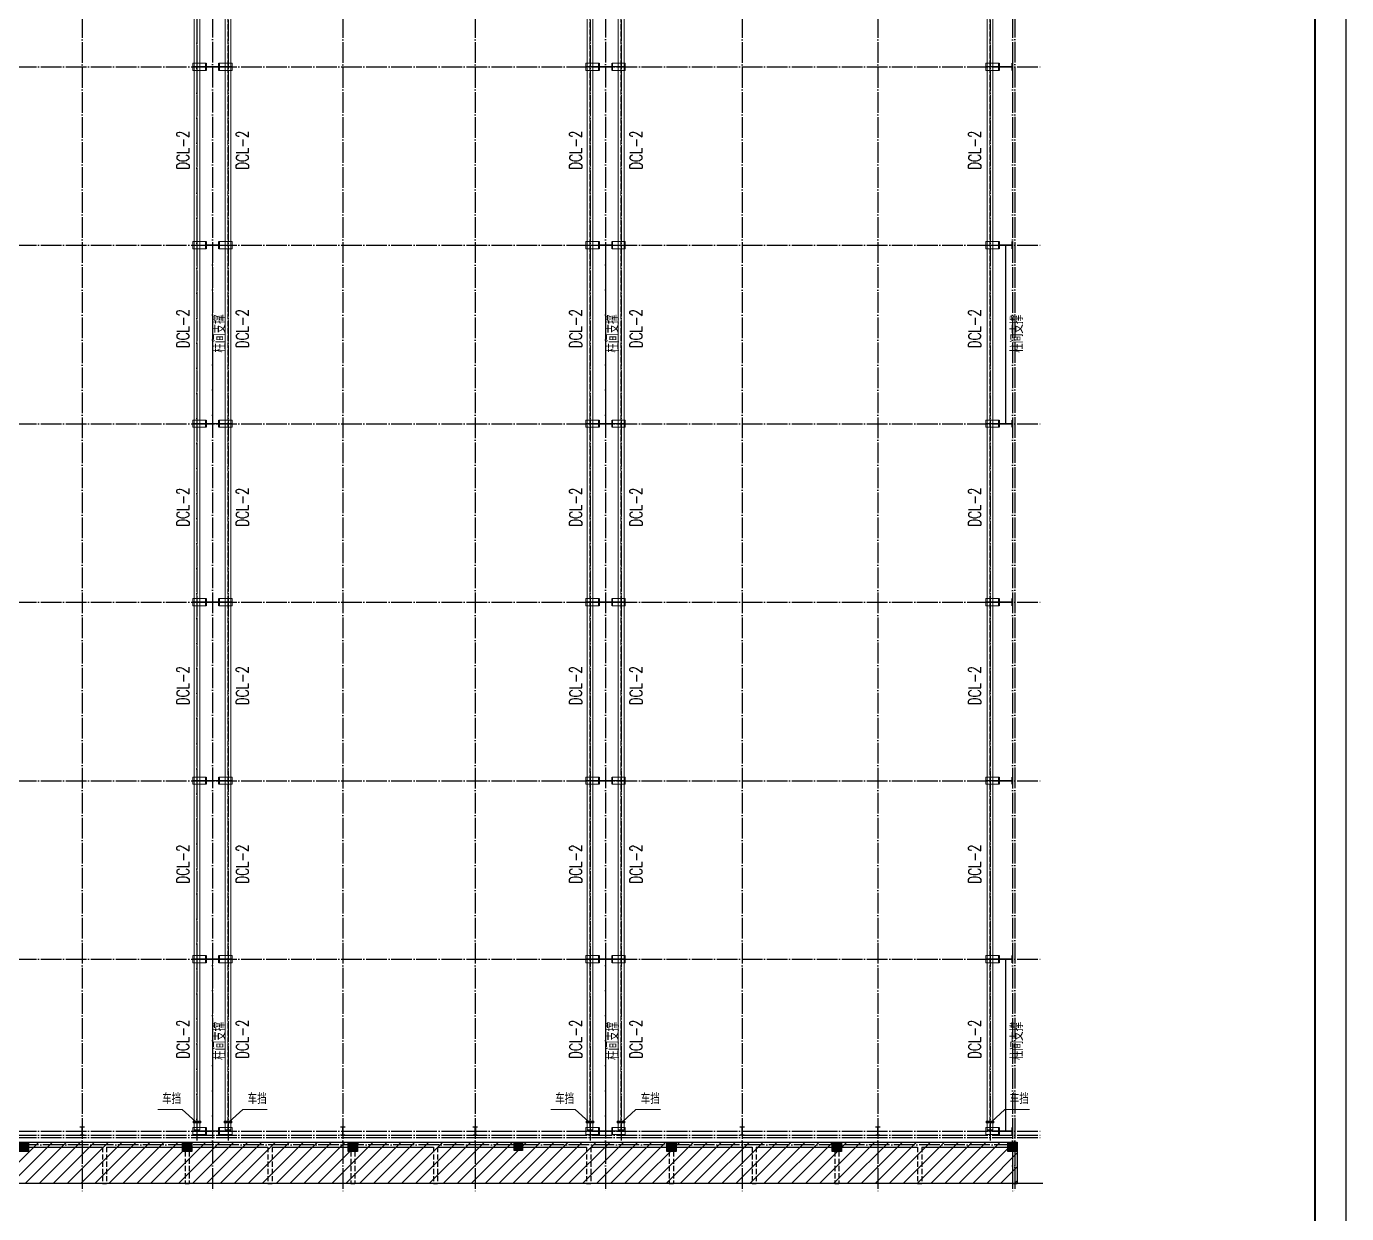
# Model space of a CAD drawing. Extents: x 447413 to 2975780, y -1432727 to 1301644.
# Drawn here: x 2679567 to 2743378, y -103112 to -45707 of the extents above; entities that cross this region are included whole.
import ezdxf
from ezdxf.enums import TextEntityAlignment as Align

# ---------------------------------------------------------------- set-up
doc = ezdxf.new("R2010")
doc.units = 0
doc.header["$LTSCALE"] = 1000
doc.header["$MEASUREMENT"] = 0
doc.linetypes.add('DASH', pattern=[0.35, 0.25, -0.1])
doc.linetypes.add('DOTE', pattern=[2.42, 2, -0.2, 0.02, -0.2])
for name, color, linetype in [('3T_WOOD', 21, 'Continuous'), ('COLUMN', 9, 'Continuous'), ('DIM_SYMB', 3, 'Continuous'), ('DOTE', 1, 'Continuous'), ('PUB_HATCH', 8, 'Continuous'), ('PUB_TEXT', 7, 'Continuous'), ('图框', 253, 'Continuous'), ('柱子', 3, 'Continuous'), ('柱间支撑', 5, 'Continuous')]:
    doc.layers.add(name, color=color, linetype=linetype)
for name, color, linetype, lineweight in [('BEAM_CON', 4, 'Continuous', 0), ('WALL', 140, 'Continuous', 25), ('钢梁', 141, 'Continuous', 18)]:
    doc.layers.add(name, color=color, linetype=linetype, lineweight=lineweight)
doc.styles.add('HZTXT', font='romans.shx', dxfattribs={"bigfont": 'hztxt.shx'})
doc.styles.add('TSSD_REIN', font='Tssdeng.shx', dxfattribs={"width": 0.7, "bigfont": 'hztxt.shx'})
doc.styles.add('样式 1', font='Tssdeng.shx', dxfattribs={"width": 0.7, "bigfont": 'hztxt.shx'})

# ---------------------------------------------------------------- blocks, each defined once
blk = doc.blocks.new('A$C6B0021A6')
at = {"layer": '图框', "color": 2, "const_width": 40, "elevation": -84000}
blk.add_lwpolyline([(20, 84120), (118920, 84120), (118920, 20), (20, 20)], close=True, dxfattribs=at)
at = {"layer": '图框', "color": 153, "const_width": 58, "elevation": -84000}
blk.add_lwpolyline([(111420, 1020), (2520, 1020), (2520, 83120), (111420, 83120)], close=True, dxfattribs=at)
blk = doc.blocks.new('_FZH')
blk.add_lwpolyline([(-0.5, -0.5), (0.5, -0.5), (0.5, 0.5), (-0.5, 0.5)], close=True)
at = {"layer": 'PUB_HATCH'}
blk.add_solid([(-0.5, -0.5), (0.5, -0.5), (-0.5, 0.5), (0.5, 0.5)], dxfattribs=at)

msp = doc.modelspace()

# ---------------------------------------------------------------- hatches: boundary and pattern name
at = {"layer": 'PUB_HATCH'}
h = msp.add_hatch(dxfattribs=at)
h.set_pattern_fill('ANSI31', color=256, scale=300, style=0)
h.set_pattern_definition([(45, (2395352.1, -32885.7), (-336.7596, 336.7596), [])])
h.paths.add_polyline_path([(2631442.4, -99668.5), (2727462.1, -99668.5), (2727462.1, -101636.9), (2631442.4, -101636.9)])

# ---------------------------------------------------------------- linework, layer by layer
at = {"layer": '3T_WOOD', "linetype": 'DASH'}
for p, q in [((2683242.1, -99898.5, 252000), (2683242.1, -101663.5, 252000)), ((2683442.1, -99898.5, 252000), (2683442.1, -101663.5, 252000)), ((2687242.1, -100108.5, 252000), (2687242.1, -101663.5, 252000)), ((2687442.1, -100108.5, 252000), (2687442.1, -101663.5, 252000)), ((2691242.1, -99898.5, 252000), (2691242.1, -101663.5, 252000)), ((2691442.1, -99898.5, 252000), (2691442.1, -101663.5, 252000)), ((2695242.1, -100108.5, 252000), (2695242.1, -101663.5, 252000)), ((2695442.1, -100108.5, 252000), (2695442.1, -101663.5, 252000)), ((2699242.1, -99898.5, 252000), (2699242.1, -101663.5, 252000)), ((2699442.1, -99898.5, 252000), (2699442.1, -101663.5, 252000)), ((2706642.1, -99898.5, 252000), (2706642.1, -101663.5, 252000)), ((2706842.1, -99898.5, 252000), (2706842.1, -101663.5, 252000)), ((2710642.1, -100108.5, 252000), (2710642.1, -101663.5, 252000)), ((2710842.1, -100108.5, 252000), (2710842.1, -101663.5, 252000)), ((2714642.1, -99898.5, 252000), (2714642.1, -101663.5, 252000)), ((2714842.1, -99898.5, 252000), (2714842.1, -101663.5, 252000)), ((2718642.1, -100108.5, 252000), (2718642.1, -101663.5, 252000)), ((2718842.1, -100108.5, 252000), (2718842.1, -101663.5, 252000)), ((2722642.1, -99898.5, 252000), (2722642.1, -101663.5, 252000)), ((2722842.1, -99898.5, 252000), (2722842.1, -101663.5, 252000)), ((2683242.1, -101663.5, 252000), (2683442.1, -101663.5, 252000)), ((2687242.1, -101663.5, 252000), (2687442.1, -101663.5, 252000)), ((2691242.1, -101663.5, 252000), (2691442.1, -101663.5, 252000)), ((2695242.1, -101663.5, 252000), (2695442.1, -101663.5, 252000)), ((2699242.1, -101663.5, 252000), (2699442.1, -101663.5, 252000)), ((2706642.1, -101663.5, 252000), (2706842.1, -101663.5, 252000)), ((2710642.1, -101663.5, 252000), (2710842.1, -101663.5, 252000)), ((2714642.1, -101663.5, 252000), (2714842.1, -101663.5, 252000)), ((2718642.1, -101663.5, 252000), (2718842.1, -101663.5, 252000)), ((2722642.1, -101663.5, 252000), (2722842.1, -101663.5, 252000))]:
    msp.add_line(p, q, dxfattribs=at)
at = {"layer": 'BEAM_CON'}
for p, q in [((2685915.2, -98083.1, 252000), (2687093.3, -98083.1, 252000)), ((2687093.3, -98083.1, 252000), (2687751.2, -98669.4, 252000)), ((2690031.4, -98083.1, 252000), (2689373.6, -98669.4, 252000)), ((2691209.6, -98083.1, 252000), (2690031.4, -98083.1, 252000)), ((2704915.2, -98083.1, 252000), (2706093.3, -98083.1, 252000)), ((2706093.3, -98083.1, 252000), (2706751.2, -98669.4, 252000)), ((2709031.4, -98083.1, 252000), (2708373.6, -98669.4, 252000)), ((2710209.6, -98083.1, 252000), (2709031.4, -98083.1, 252000)), ((2726866.2, -98083.1, 252000), (2726208.3, -98669.4, 252000)), ((2728044.3, -98083.1, 252000), (2726866.2, -98083.1, 252000))]:
    msp.add_line(p, q, dxfattribs=at)
at = {"layer": 'BEAM_CON', "elevation": 252000}
for points in [[(2687952.4, -99053.8), (2687952.4, 15744.8), (2687672.4, 15744.8), (2687672.4, -99053.8)], [(2689172.4, -99053.8), (2689172.4, 15744.8), (2689452.4, 15744.8), (2689452.4, -99053.8)], [(2706952.4, -99053.8), (2706952.4, 15744.8), (2706672.4, 15744.8), (2706672.4, -99053.8)], [(2708172.4, -99053.8), (2708172.4, 15744.8), (2708452.4, 15744.8), (2708452.4, -99053.8)], [(2726007.1, -99053.8), (2726007.1, 15744.8), (2726287.1, 15744.8), (2726287.1, -99053.8)]]:
    msp.add_lwpolyline(points, close=True, dxfattribs=at)
at = {"layer": 'BEAM_CON', "linetype": 'DASH', "elevation": 252000}
for points in [[(2687822.4, -99053.8), (2687822.4, 15744.8), (2687802.4, 15744.8), (2687802.4, -99053.8)], [(2689302.4, -99053.8), (2689302.4, 15744.8), (2689322.4, 15744.8), (2689322.4, -99053.8)], [(2706822.4, -99053.8), (2706822.4, 15744.8), (2706802.4, 15744.8), (2706802.4, -99053.8)], [(2708302.4, -99053.8), (2708302.4, 15744.8), (2708322.4, 15744.8), (2708322.4, -99053.8)], [(2726137.1, -99053.8), (2726137.1, 15744.8), (2726157.1, 15744.8), (2726157.1, -99053.8)]]:
    msp.add_lwpolyline(points, close=True, dxfattribs=at)
at = {"layer": 'DIM_SYMB', "elevation": 252000}
msp.add_lwpolyline([(2728688.3, -101663.5), (2678969.1, -101663.5), (2678854.5, -101348.5), (2678743.4, -101978.5), (2678631.6, -101663.5), (2628912.5, -101663.5)], dxfattribs=at)
at = {"layer": 'DOTE', "color": 8, "linetype": 'DOTE', "ltscale": 0.5}
for p, q in [((2688562.4, 18882.2, 252000), (2688562.4, -102105.1, 252000)), ((2707562.4, 18882.2, 252000), (2707562.4, -102105.1, 252000)), ((2727342.1, 18882.2, 252000), (2727342.1, -102105.1, 252000)), ((2628233.2, -56288.5, 252000), (2728651.9, -56288.5, 252000)), ((2628233.2, -64918.5, 252000), (2728651.9, -64918.5, 252000)), ((2628233.2, -73548.5, 252000), (2728651.9, -73548.5, 252000)), ((2628233.2, -82178.5, 252000), (2728651.9, -82178.5, 252000)), ((2628233.2, -90808.5, 252000), (2728651.9, -90808.5, 252000)), ((2628233.2, -99118.5, 252000), (2728651.9, -99118.5, 252000)), ((2628233.2, -99438.5, 252000), (2728651.9, -99438.5, 252000)), ((2727342.1, -99788.5, 252000), (2727342.1, -101636.9, 252000))]:
    msp.add_line(p, q, dxfattribs=at)
at = {"layer": 'DOTE', "color": 4, "linetype": 'DOTE', "ltscale": 0.5}
for p, q in [((2687812.4, 16299.7, 252000), (2687812.4, -99574.3, 252000)), ((2689312.4, 16299.7, 252000), (2689312.4, -99574.3, 252000)), ((2706812.4, 16299.7, 252000), (2706812.4, -99574.3, 252000)), ((2708312.4, 16299.7, 252000), (2708312.4, -99574.3, 252000)), ((2726147.1, 16299.7, 252000), (2726147.1, -99574.3, 252000))]:
    msp.add_line(p, q, dxfattribs=at)
at = {"layer": 'DOTE', "linetype": 'DOTE', "ltscale": 0.5}
for p, q in [((2628233.2, -47659, 252000), (2728651.9, -47659, 252000)), ((2628233.2, -99318.5, 252000), (2728651.9, -99318.5, 252000))]:
    msp.add_line(p, q, dxfattribs=at)
at = {"layer": 'DOTE', "color": 8, "linetype": 'DOTE', "ltscale": 0.5, "elevation": 252000}
for points in [[(2682262.1, 18874.7), (2682262.1, -102111.2)], [(2694862.1, 18874.7), (2694862.1, -102111.2)], [(2701262.1, 18874.7), (2701262.1, -102111.2)], [(2714162.1, 18874.7), (2714162.1, -102111.2)], [(2720722.1, 18874.7), (2720722.1, -102111.2)], [(2727342.1, -99778.5), (2628912.5, -99778.5)]]:
    msp.add_lwpolyline(points, dxfattribs=at)
at = {"layer": 'DOTE', "linetype": 'DOTE', "ltscale": 0.5, "elevation": 252000}
msp.add_lwpolyline([(2727222.1, 18874.7), (2727222.1, -102111.2)], dxfattribs=at)
at = {"layer": 'WALL'}
for p, q in [((2679672.1, -99658.5, 252000), (2683342.1, -99658.5, 252000)), ((2679672.1, -99898.5, 252000), (2683242.1, -99898.5, 252000)), ((2683342.1, -99658.5, 252000), (2687117.1, -99658.5, 252000)), ((2683442.1, -99898.5, 252000), (2687117.1, -99898.5, 252000)), ((2687567.1, -99658.5, 252000), (2691342.1, -99658.5, 252000)), ((2687567.1, -99898.5, 252000), (2691242.1, -99898.5, 252000)), ((2691342.1, -99658.5, 252000), (2695117.1, -99658.5, 252000)), ((2691442.1, -99898.5, 252000), (2695117.1, -99898.5, 252000)), ((2695567.1, -99658.5, 252000), (2699342.1, -99658.5, 252000)), ((2695567.1, -99898.5, 252000), (2699242.1, -99898.5, 252000)), ((2699342.1, -99658.5, 252000), (2703142.2, -99658.5, 252000)), ((2699442.1, -99898.5, 252000), (2703142.2, -99898.5, 252000)), ((2703542.2, -99658.5, 252000), (2706742.1, -99658.5, 252000)), ((2703542.2, -99898.5, 252000), (2706642.1, -99898.5, 252000)), ((2706742.1, -99658.5, 252000), (2710517.1, -99658.5, 252000)), ((2706842.1, -99898.5, 252000), (2710517.1, -99898.5, 252000)), ((2710967.1, -99658.5, 252000), (2714742.1, -99658.5, 252000)), ((2710967.1, -99898.5, 252000), (2714642.1, -99898.5, 252000)), ((2714742.1, -99658.5, 252000), (2718517.1, -99658.5, 252000)), ((2714842.1, -99898.5, 252000), (2718517.1, -99898.5, 252000)), ((2718967.1, -99658.5, 252000), (2722742.1, -99658.5, 252000)), ((2718967.1, -99898.5, 252000), (2722642.1, -99898.5, 252000)), ((2722742.1, -99658.5, 252000), (2727012.1, -99658.5, 252000)), ((2722842.1, -99898.5, 252000), (2727012.1, -99898.5, 252000)), ((2727222.1, -100108.5, 252000), (2727222.1, -101663.5, 252000)), ((2727462.1, -100108.5, 252000), (2727462.1, -101663.5, 252000)), ((2727222.1, -101663.5, 252000), (2727462.1, -101663.5, 252000))]:
    msp.add_line(p, q, dxfattribs=at)
at = {"layer": '柱子', "color": 6, "ltscale": 100, "elevation": 252000}
for points in [[(2688251.4, -47655), (2688873.4, -47655), (2688873.4, -47484), (2688887.4, -47484), (2688887.4, -47834), (2688873.4, -47834), (2688873.4, -47663), (2688251.4, -47663), (2688251.4, -47834), (2688237.4, -47834), (2688237.4, -47484), (2688251.4, -47484)], [(2707251.4, -47655), (2707873.4, -47655), (2707873.4, -47484), (2707887.4, -47484), (2707887.4, -47834), (2707873.4, -47834), (2707873.4, -47663), (2707251.4, -47663), (2707251.4, -47834), (2707237.4, -47834), (2707237.4, -47484), (2707251.4, -47484)], [(2726586.1, -47655), (2727208.1, -47655), (2727208.1, -47484), (2727222.1, -47484), (2727222.1, -47834), (2727208.1, -47834), (2727208.1, -47663), (2726586.1, -47663), (2726586.1, -47834), (2726572.1, -47834), (2726572.1, -47484), (2726586.1, -47484)], [(2688251.4, -56284.5), (2688873.4, -56284.5), (2688873.4, -56113.5), (2688887.4, -56113.5), (2688887.4, -56463.5), (2688873.4, -56463.5), (2688873.4, -56292.5), (2688251.4, -56292.5), (2688251.4, -56463.5), (2688237.4, -56463.5), (2688237.4, -56113.5), (2688251.4, -56113.5)], [(2707251.4, -56284.5), (2707873.4, -56284.5), (2707873.4, -56113.5), (2707887.4, -56113.5), (2707887.4, -56463.5), (2707873.4, -56463.5), (2707873.4, -56292.5), (2707251.4, -56292.5), (2707251.4, -56463.5), (2707237.4, -56463.5), (2707237.4, -56113.5), (2707251.4, -56113.5)], [(2726586.1, -56284.5), (2727208.1, -56284.5), (2727208.1, -56113.5), (2727222.1, -56113.5), (2727222.1, -56463.5), (2727208.1, -56463.5), (2727208.1, -56292.5), (2726586.1, -56292.5), (2726586.1, -56463.5), (2726572.1, -56463.5), (2726572.1, -56113.5), (2726586.1, -56113.5)], [(2688251.4, -64914.5), (2688873.4, -64914.5), (2688873.4, -64743.5), (2688887.4, -64743.5), (2688887.4, -65093.5), (2688873.4, -65093.5), (2688873.4, -64922.5), (2688251.4, -64922.5), (2688251.4, -65093.5), (2688237.4, -65093.5), (2688237.4, -64743.5), (2688251.4, -64743.5)], [(2707251.4, -64914.5), (2707873.4, -64914.5), (2707873.4, -64743.5), (2707887.4, -64743.5), (2707887.4, -65093.5), (2707873.4, -65093.5), (2707873.4, -64922.5), (2707251.4, -64922.5), (2707251.4, -65093.5), (2707237.4, -65093.5), (2707237.4, -64743.5), (2707251.4, -64743.5)], [(2726586.1, -64914.5), (2727208.1, -64914.5), (2727208.1, -64743.5), (2727222.1, -64743.5), (2727222.1, -65093.5), (2727208.1, -65093.5), (2727208.1, -64922.5), (2726586.1, -64922.5), (2726586.1, -65093.5), (2726572.1, -65093.5), (2726572.1, -64743.5), (2726586.1, -64743.5)], [(2688251.4, -73544.5), (2688873.4, -73544.5), (2688873.4, -73373.5), (2688887.4, -73373.5), (2688887.4, -73723.5), (2688873.4, -73723.5), (2688873.4, -73552.5), (2688251.4, -73552.5), (2688251.4, -73723.5), (2688237.4, -73723.5), (2688237.4, -73373.5), (2688251.4, -73373.5)], [(2707251.4, -73544.5), (2707873.4, -73544.5), (2707873.4, -73373.5), (2707887.4, -73373.5), (2707887.4, -73723.5), (2707873.4, -73723.5), (2707873.4, -73552.5), (2707251.4, -73552.5), (2707251.4, -73723.5), (2707237.4, -73723.5), (2707237.4, -73373.5), (2707251.4, -73373.5)], [(2726586.1, -73544.5), (2727208.1, -73544.5), (2727208.1, -73373.5), (2727222.1, -73373.5), (2727222.1, -73723.5), (2727208.1, -73723.5), (2727208.1, -73552.5), (2726586.1, -73552.5), (2726586.1, -73723.5), (2726572.1, -73723.5), (2726572.1, -73373.5), (2726586.1, -73373.5)], [(2688251.4, -82174.5), (2688873.4, -82174.5), (2688873.4, -82003.5), (2688887.4, -82003.5), (2688887.4, -82353.5), (2688873.4, -82353.5), (2688873.4, -82182.5), (2688251.4, -82182.5), (2688251.4, -82353.5), (2688237.4, -82353.5), (2688237.4, -82003.5), (2688251.4, -82003.5)], [(2707251.4, -82174.5), (2707873.4, -82174.5), (2707873.4, -82003.5), (2707887.4, -82003.5), (2707887.4, -82353.5), (2707873.4, -82353.5), (2707873.4, -82182.5), (2707251.4, -82182.5), (2707251.4, -82353.5), (2707237.4, -82353.5), (2707237.4, -82003.5), (2707251.4, -82003.5)], [(2726586.1, -82174.5), (2727208.1, -82174.5), (2727208.1, -82003.5), (2727222.1, -82003.5), (2727222.1, -82353.5), (2727208.1, -82353.5), (2727208.1, -82182.5), (2726586.1, -82182.5), (2726586.1, -82353.5), (2726572.1, -82353.5), (2726572.1, -82003.5), (2726586.1, -82003.5)], [(2688251.4, -90804.5), (2688873.4, -90804.5), (2688873.4, -90633.5), (2688887.4, -90633.5), (2688887.4, -90983.5), (2688873.4, -90983.5), (2688873.4, -90812.5), (2688251.4, -90812.5), (2688251.4, -90983.5), (2688237.4, -90983.5), (2688237.4, -90633.5), (2688251.4, -90633.5)], [(2707251.4, -90804.5), (2707873.4, -90804.5), (2707873.4, -90633.5), (2707887.4, -90633.5), (2707887.4, -90983.5), (2707873.4, -90983.5), (2707873.4, -90812.5), (2707251.4, -90812.5), (2707251.4, -90983.5), (2707237.4, -90983.5), (2707237.4, -90633.5), (2707251.4, -90633.5)], [(2726586.1, -90804.5), (2727208.1, -90804.5), (2727208.1, -90633.5), (2727222.1, -90633.5), (2727222.1, -90983.5), (2727208.1, -90983.5), (2727208.1, -90812.5), (2726586.1, -90812.5), (2726586.1, -90983.5), (2726572.1, -90983.5), (2726572.1, -90633.5), (2726586.1, -90633.5)], [(2688251.4, -99114.5), (2688873.4, -99114.5), (2688873.4, -98943.5), (2688887.4, -98943.5), (2688887.4, -99293.5), (2688873.4, -99293.5), (2688873.4, -99122.5), (2688251.4, -99122.5), (2688251.4, -99293.5), (2688237.4, -99293.5), (2688237.4, -98943.5), (2688251.4, -98943.5)], [(2707251.4, -99114.5), (2707873.4, -99114.5), (2707873.4, -98943.5), (2707887.4, -98943.5), (2707887.4, -99293.5), (2707873.4, -99293.5), (2707873.4, -99122.5), (2707251.4, -99122.5), (2707251.4, -99293.5), (2707237.4, -99293.5), (2707237.4, -98943.5), (2707251.4, -98943.5)], [(2726586.1, -99114.5), (2727208.1, -99114.5), (2727208.1, -98943.5), (2727222.1, -98943.5), (2727222.1, -99293.5), (2727208.1, -99293.5), (2727208.1, -99122.5), (2726586.1, -99122.5), (2726586.1, -99293.5), (2726572.1, -99293.5), (2726572.1, -98943.5), (2726586.1, -98943.5)]]:
    msp.add_lwpolyline(points, close=True, dxfattribs=at)
for points in [[(2682162.1, -98939.5), (2682162.1, -98918.5), (2682362.1, -98918.5), (2682362.1, -98939.5), (2682281.6, -98939.5, 0.4142136), (2682268.6, -98952.5), (2682268.6, -99284.5, 0.4142136), (2682281.6, -99297.5), (2682362.1, -99297.5), (2682362.1, -99318.5), (2682162.1, -99318.5), (2682162.1, -99297.5), (2682242.6, -99297.5, 0.4142136), (2682255.6, -99284.5), (2682255.6, -98952.5, 0.4142136), (2682242.6, -98939.5)], [(2694762.1, -98939.5), (2694762.1, -98918.5), (2694962.1, -98918.5), (2694962.1, -98939.5), (2694881.6, -98939.5, 0.4142136), (2694868.6, -98952.5), (2694868.6, -99284.5, 0.4142136), (2694881.6, -99297.5), (2694962.1, -99297.5), (2694962.1, -99318.5), (2694762.1, -99318.5), (2694762.1, -99297.5), (2694842.6, -99297.5, 0.4142136), (2694855.6, -99284.5), (2694855.6, -98952.5, 0.4142136), (2694842.6, -98939.5)], [(2701162.1, -98939.5), (2701162.1, -98918.5), (2701362.1, -98918.5), (2701362.1, -98939.5), (2701281.6, -98939.5, 0.4142136), (2701268.6, -98952.5), (2701268.6, -99284.5, 0.4142136), (2701281.6, -99297.5), (2701362.1, -99297.5), (2701362.1, -99318.5), (2701162.1, -99318.5), (2701162.1, -99297.5), (2701242.6, -99297.5, 0.4142136), (2701255.6, -99284.5), (2701255.6, -98952.5, 0.4142136), (2701242.6, -98939.5)], [(2714062.1, -98939.5), (2714062.1, -98918.5), (2714262.1, -98918.5), (2714262.1, -98939.5), (2714181.6, -98939.5, 0.4142136), (2714168.6, -98952.5), (2714168.6, -99284.5, 0.4142136), (2714181.6, -99297.5), (2714262.1, -99297.5), (2714262.1, -99318.5), (2714062.1, -99318.5), (2714062.1, -99297.5), (2714142.6, -99297.5, 0.4142136), (2714155.6, -99284.5), (2714155.6, -98952.5, 0.4142136), (2714142.6, -98939.5)], [(2720622.1, -98939.5), (2720622.1, -98918.5), (2720822.1, -98918.5), (2720822.1, -98939.5), (2720741.6, -98939.5, 0.4142136), (2720728.6, -98952.5), (2720728.6, -99284.5, 0.4142136), (2720741.6, -99297.5), (2720822.1, -99297.5), (2720822.1, -99318.5), (2720622.1, -99318.5), (2720622.1, -99297.5), (2720702.6, -99297.5, 0.4142136), (2720715.6, -99284.5), (2720715.6, -98952.5, 0.4142136), (2720702.6, -98939.5)]]:
    msp.add_lwpolyline(points, format="xyb", close=True, dxfattribs=at)
at = {"layer": '柱间支撑', "linetype": 'DASH', "ltscale": 2.5, "const_width": 60, "elevation": 252000}
for points in [[(2688562.1, -56288.5), (2688566.7, -64910.5)], [(2707562.4, -56288.5), (2707567, -64910.5)], [(2726897.1, -56292.5), (2726901.7, -64914.5)], [(2688562.3, -90800.5), (2688566.7, -99110.5)], [(2707562.6, -90800.5), (2707567, -99110.5)], [(2726897.3, -90804.5), (2726901.7, -99114.5)]]:
    msp.add_lwpolyline(points, dxfattribs=at)
at = {"layer": '钢梁', "elevation": 252000}
for points in [[(2687612.4, -47834), (2687612.4, -47484), (2688237.4, -47484), (2688237.4, -47834)], [(2687612.4, -47669), (2687612.4, -47649), (2688237.4, -47649), (2688237.4, -47669)], [(2689512.4, -47834), (2689512.4, -47484), (2688887.4, -47484), (2688887.4, -47834)], [(2689512.4, -47669), (2689512.4, -47649), (2688887.4, -47649), (2688887.4, -47669)], [(2706612.4, -47834), (2706612.4, -47484), (2707237.4, -47484), (2707237.4, -47834)], [(2706612.4, -47669), (2706612.4, -47649), (2707237.4, -47649), (2707237.4, -47669)], [(2708512.4, -47834), (2708512.4, -47484), (2707887.4, -47484), (2707887.4, -47834)], [(2708512.4, -47669), (2708512.4, -47649), (2707887.4, -47649), (2707887.4, -47669)], [(2725947.1, -47834), (2725947.1, -47484), (2726572.1, -47484), (2726572.1, -47834)], [(2725947.1, -47669), (2725947.1, -47649), (2726572.1, -47649), (2726572.1, -47669)], [(2687612.4, -56463.5), (2687612.4, -56113.5), (2688237.4, -56113.5), (2688237.4, -56463.5)], [(2689512.4, -56463.5), (2689512.4, -56113.5), (2688887.4, -56113.5), (2688887.4, -56463.5)], [(2706612.4, -56463.5), (2706612.4, -56113.5), (2707237.4, -56113.5), (2707237.4, -56463.5)], [(2708512.4, -56463.5), (2708512.4, -56113.5), (2707887.4, -56113.5), (2707887.4, -56463.5)], [(2725947.1, -56463.5), (2725947.1, -56113.5), (2726572.1, -56113.5), (2726572.1, -56463.5)], [(2687612.4, -56298.5), (2687612.4, -56278.5), (2688237.4, -56278.5), (2688237.4, -56298.5)], [(2689512.4, -56298.5), (2689512.4, -56278.5), (2688887.4, -56278.5), (2688887.4, -56298.5)], [(2706612.4, -56298.5), (2706612.4, -56278.5), (2707237.4, -56278.5), (2707237.4, -56298.5)], [(2708512.4, -56298.5), (2708512.4, -56278.5), (2707887.4, -56278.5), (2707887.4, -56298.5)], [(2725947.1, -56298.5), (2725947.1, -56278.5), (2726572.1, -56278.5), (2726572.1, -56298.5)], [(2687612.4, -65093.5), (2687612.4, -64743.5), (2688237.4, -64743.5), (2688237.4, -65093.5)], [(2687612.4, -64928.5), (2687612.4, -64908.5), (2688237.4, -64908.5), (2688237.4, -64928.5)], [(2689512.4, -65093.5), (2689512.4, -64743.5), (2688887.4, -64743.5), (2688887.4, -65093.5)], [(2689512.4, -64928.5), (2689512.4, -64908.5), (2688887.4, -64908.5), (2688887.4, -64928.5)], [(2706612.4, -65093.5), (2706612.4, -64743.5), (2707237.4, -64743.5), (2707237.4, -65093.5)], [(2706612.4, -64928.5), (2706612.4, -64908.5), (2707237.4, -64908.5), (2707237.4, -64928.5)], [(2708512.4, -65093.5), (2708512.4, -64743.5), (2707887.4, -64743.5), (2707887.4, -65093.5)], [(2708512.4, -64928.5), (2708512.4, -64908.5), (2707887.4, -64908.5), (2707887.4, -64928.5)], [(2725947.1, -65093.5), (2725947.1, -64743.5), (2726572.1, -64743.5), (2726572.1, -65093.5)], [(2725947.1, -64928.5), (2725947.1, -64908.5), (2726572.1, -64908.5), (2726572.1, -64928.5)], [(2687612.4, -73723.5), (2687612.4, -73373.5), (2688237.4, -73373.5), (2688237.4, -73723.5)], [(2689512.4, -73723.5), (2689512.4, -73373.5), (2688887.4, -73373.5), (2688887.4, -73723.5)], [(2706612.4, -73723.5), (2706612.4, -73373.5), (2707237.4, -73373.5), (2707237.4, -73723.5)], [(2708512.4, -73723.5), (2708512.4, -73373.5), (2707887.4, -73373.5), (2707887.4, -73723.5)], [(2725947.1, -73723.5), (2725947.1, -73373.5), (2726572.1, -73373.5), (2726572.1, -73723.5)], [(2687612.4, -73558.5), (2687612.4, -73538.5), (2688237.4, -73538.5), (2688237.4, -73558.5)], [(2689512.4, -73558.5), (2689512.4, -73538.5), (2688887.4, -73538.5), (2688887.4, -73558.5)], [(2706612.4, -73558.5), (2706612.4, -73538.5), (2707237.4, -73538.5), (2707237.4, -73558.5)], [(2708512.4, -73558.5), (2708512.4, -73538.5), (2707887.4, -73538.5), (2707887.4, -73558.5)], [(2725947.1, -73558.5), (2725947.1, -73538.5), (2726572.1, -73538.5), (2726572.1, -73558.5)], [(2687612.4, -82353.5), (2687612.4, -82003.5), (2688237.4, -82003.5), (2688237.4, -82353.5)], [(2687612.4, -82188.5), (2687612.4, -82168.5), (2688237.4, -82168.5), (2688237.4, -82188.5)], [(2689512.4, -82353.5), (2689512.4, -82003.5), (2688887.4, -82003.5), (2688887.4, -82353.5)], [(2689512.4, -82188.5), (2689512.4, -82168.5), (2688887.4, -82168.5), (2688887.4, -82188.5)], [(2706612.4, -82353.5), (2706612.4, -82003.5), (2707237.4, -82003.5), (2707237.4, -82353.5)], [(2706612.4, -82188.5), (2706612.4, -82168.5), (2707237.4, -82168.5), (2707237.4, -82188.5)], [(2708512.4, -82353.5), (2708512.4, -82003.5), (2707887.4, -82003.5), (2707887.4, -82353.5)], [(2708512.4, -82188.5), (2708512.4, -82168.5), (2707887.4, -82168.5), (2707887.4, -82188.5)], [(2725947.1, -82353.5), (2725947.1, -82003.5), (2726572.1, -82003.5), (2726572.1, -82353.5)], [(2725947.1, -82188.5), (2725947.1, -82168.5), (2726572.1, -82168.5), (2726572.1, -82188.5)], [(2687612.4, -90983.5), (2687612.4, -90633.5), (2688237.4, -90633.5), (2688237.4, -90983.5)], [(2687612.4, -90818.5), (2687612.4, -90798.5), (2688237.4, -90798.5), (2688237.4, -90818.5)], [(2689512.4, -90983.5), (2689512.4, -90633.5), (2688887.4, -90633.5), (2688887.4, -90983.5)], [(2689512.4, -90818.5), (2689512.4, -90798.5), (2688887.4, -90798.5), (2688887.4, -90818.5)], [(2706612.4, -90983.5), (2706612.4, -90633.5), (2707237.4, -90633.5), (2707237.4, -90983.5)], [(2706612.4, -90818.5), (2706612.4, -90798.5), (2707237.4, -90798.5), (2707237.4, -90818.5)], [(2708512.4, -90983.5), (2708512.4, -90633.5), (2707887.4, -90633.5), (2707887.4, -90983.5)], [(2708512.4, -90818.5), (2708512.4, -90798.5), (2707887.4, -90798.5), (2707887.4, -90818.5)], [(2725947.1, -90983.5), (2725947.1, -90633.5), (2726572.1, -90633.5), (2726572.1, -90983.5)], [(2725947.1, -90818.5), (2725947.1, -90798.5), (2726572.1, -90798.5), (2726572.1, -90818.5)], [(2687999.9, -98642.4), (2687999.9, -98686.1), (2687624.9, -98686.1), (2687624.9, -98642.4)], [(2687999.9, -98729.9), (2687999.9, -98686.1), (2687624.9, -98686.1), (2687624.9, -98729.9)], [(2689499.9, -98638.2), (2689499.9, -98681.9), (2689124.9, -98681.9), (2689124.9, -98638.2)], [(2689499.9, -98725.7), (2689499.9, -98681.9), (2689124.9, -98681.9), (2689124.9, -98725.7)], [(2706999.9, -98638.2), (2706999.9, -98681.9), (2706624.9, -98681.9), (2706624.9, -98638.2)], [(2706999.9, -98725.7), (2706999.9, -98681.9), (2706624.9, -98681.9), (2706624.9, -98725.7)], [(2708499.9, -98638.2), (2708499.9, -98681.9), (2708124.9, -98681.9), (2708124.9, -98638.2)], [(2708499.9, -98725.7), (2708499.9, -98681.9), (2708124.9, -98681.9), (2708124.9, -98725.7)], [(2726334.6, -98638.2), (2726334.6, -98681.9), (2725959.6, -98681.9), (2725959.6, -98638.2)], [(2726334.6, -98725.7), (2726334.6, -98681.9), (2725959.6, -98681.9), (2725959.6, -98725.7)], [(2687612.4, -99293.5), (2687612.4, -98943.5), (2688237.4, -98943.5), (2688237.4, -99293.5)], [(2687612.4, -99128.5), (2687612.4, -99108.5), (2688237.4, -99108.5), (2688237.4, -99128.5)], [(2689512.4, -99293.5), (2689512.4, -98943.5), (2688887.4, -98943.5), (2688887.4, -99293.5)], [(2689512.4, -99128.5), (2689512.4, -99108.5), (2688887.4, -99108.5), (2688887.4, -99128.5)], [(2706612.4, -99293.5), (2706612.4, -98943.5), (2707237.4, -98943.5), (2707237.4, -99293.5)], [(2706612.4, -99128.5), (2706612.4, -99108.5), (2707237.4, -99108.5), (2707237.4, -99128.5)], [(2708512.4, -99293.5), (2708512.4, -98943.5), (2707887.4, -98943.5), (2707887.4, -99293.5)], [(2708512.4, -99128.5), (2708512.4, -99108.5), (2707887.4, -99108.5), (2707887.4, -99128.5)], [(2725947.1, -99293.5), (2725947.1, -98943.5), (2726572.1, -98943.5), (2726572.1, -99293.5)], [(2725947.1, -99128.5), (2725947.1, -99108.5), (2726572.1, -99108.5), (2726572.1, -99128.5)]]:
    msp.add_lwpolyline(points, close=True, dxfattribs=at)

# ---------------------------------------------------------------- block references
at = {"xscale": 1.5, "yscale": 1.5, "zscale": 1.5, "rotation": 270}
msp.add_blockref('A$C6B0021A6', (2617168.3, 31891.5, 252000), dxfattribs=at)
at = {"layer": 'COLUMN'}
for p, xscale, yscale, zscale, rotation in [((2679447.1, -99883.5, 252000), -450, 450, 450, 270), ((2687342.1, -99883.5, 252000), -450, 450, 450, 270), ((2695342.1, -99883.5, 252000), -450, 450, 450, 270), ((2703342.2, -99858.5, 252000), -400, 400, 400, 90), ((2710742.1, -99883.5, 252000), -450, 450, 450, 270), ((2718742.1, -99883.5, 252000), -450, 450, 450, 270), ((2727237.1, -99883.5, 252000), -450, 450, 450, 270)]:
    msp.add_blockref('_FZH', p, dxfattribs=dict(at, xscale=xscale, yscale=yscale, zscale=zscale, rotation=rotation))

# ---------------------------------------------------------------- texts
at = {"layer": 'BEAM_CON', "style": '样式 1', "width": 0.7}
for p in [(2686128.4, -97974.6, 252000), (2690261.4, -97974.6, 252000), (2705128.4, -97974.6, 252000), (2709261.4, -97974.6, 252000), (2727096.2, -97974.6, 252000)]:
    msp.add_text('车挡', height=525, dxfattribs=at).set_placement(p, align=Align.BOTTOM_LEFT)
at = {"layer": 'PUB_TEXT', "color": 7, "lineweight": -3, "style": 'HZTXT', "width": 0.7}
for p in [(2687431, -52634.6, 126000), (2690306.9, -52634.6, 126000), (2706417, -52634.6, 126000), (2709336.1, -52634.6, 126000), (2725700.6, -52634.6, 126000), (2687431, -61264.4, 126000), (2690306.9, -61264.4, 126000), (2706417, -61264.4, 126000), (2709336.1, -61264.4, 126000), (2725700.6, -61264.4, 126000), (2687431, -69894.4, 126000), (2690306.9, -69894.4, 126000), (2706417, -69894.4, 126000), (2709336.1, -69894.4, 126000), (2725700.6, -69894.4, 126000), (2687431, -78524.4, 126000), (2690306.9, -78524.4, 126000), (2706417, -78524.4, 126000), (2709336.1, -78524.4, 126000), (2725700.6, -78524.4, 126000), (2687431, -87154.4, 126000), (2690306.9, -87154.4, 126000), (2706417, -87154.4, 126000), (2709336.1, -87154.4, 126000), (2725700.6, -87154.4, 126000), (2687431, -95624.4, 126000), (2690306.9, -95624.4, 126000), (2706417, -95624.4, 126000), (2709336.1, -95624.4, 126000), (2725700.6, -95624.4, 126000)]:
    msp.add_text('DCL-2', height=600, rotation=90, dxfattribs=at).set_placement(p)
at = {"layer": '柱间支撑', "color": 7, "linetype": 'DASH', "ltscale": 2.5, "style": 'TSSD_REIN', "width": 0.7}
for p in [(2689203.1, -61482.1, 252000), (2708203.4, -61482.1, 252000), (2727744.1, -61486.1, 252000), (2689206.1, -95682.1, 252000), (2708206.4, -95682.1, 252000), (2727744.1, -95686.1, 252000)]:
    msp.add_text('柱间支撑', height=600, rotation=90, dxfattribs=at).set_placement(p)

doc.saveas('drawing.dxf')
